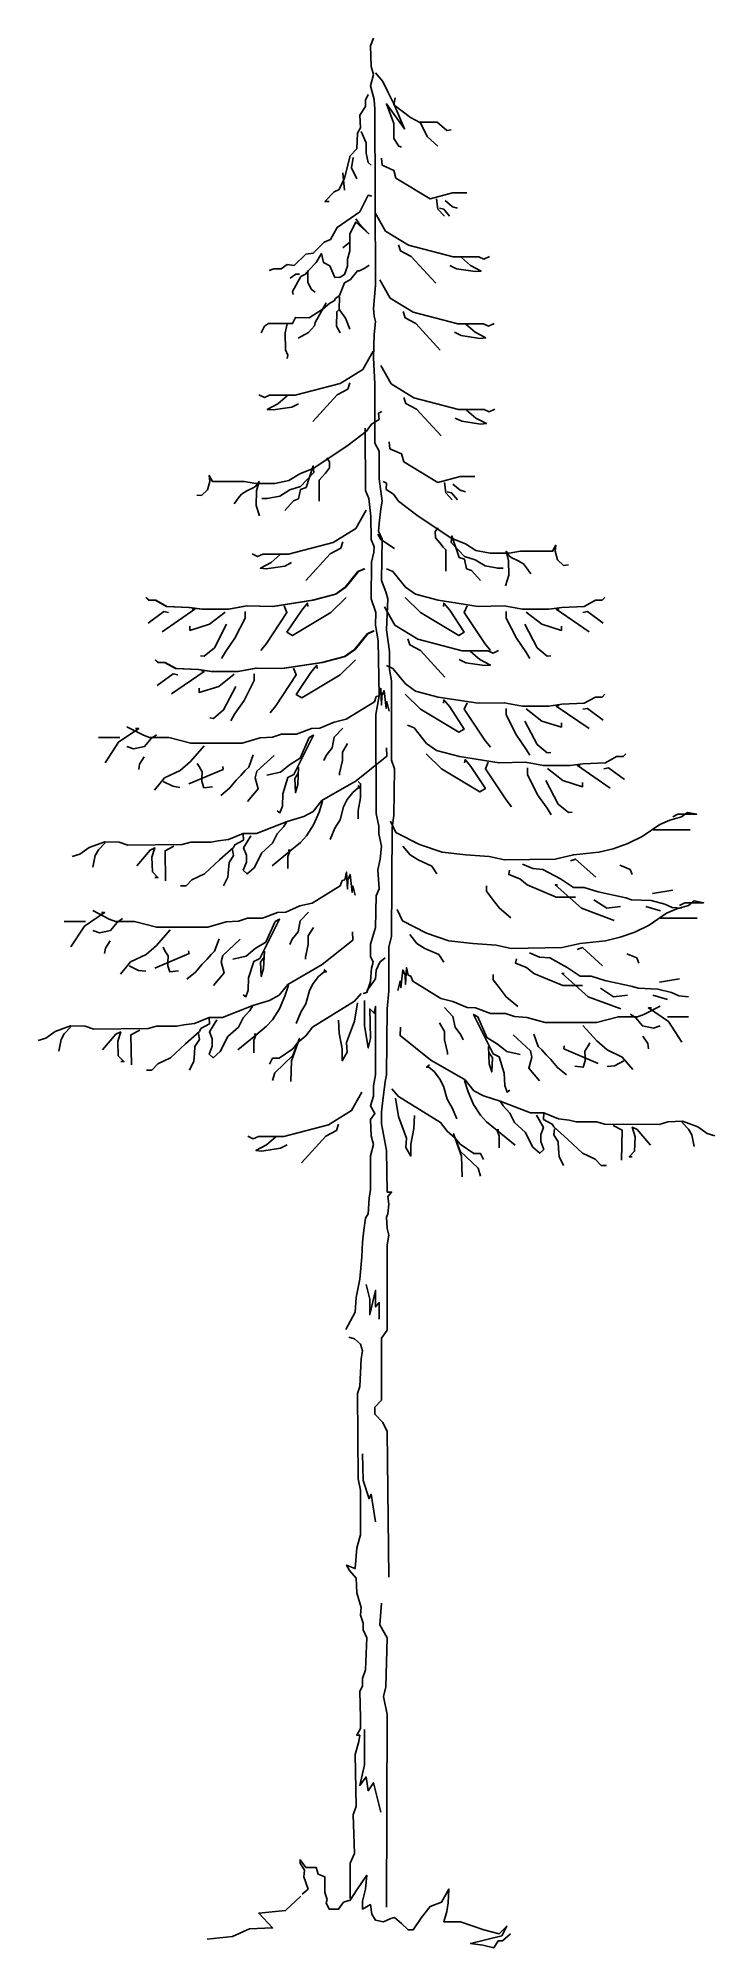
# Model space of a CAD drawing. Extents: x -2.2 to 2.4, y -0.1 to 13.
import ezdxf

# ---------------------------------------------------------------- set-up
doc = ezdxf.new("R2010")
doc.units = 0
doc.header["$LTSCALE"] = 100
doc.header["$MEASUREMENT"] = 0
doc.layers.add('P-ARVORE', color=2, linetype='CONTINUOUS')

msp = doc.modelspace()

# ---------------------------------------------------------------- linework, layer by layer
at = {"layer": 'P-ARVORE', "linetype": 'CONTINUOUS'}
for points in [[(0.054, 13.042), (0.034, 12.989), (0.039, 12.847), (0.054, 12.793), (0.034, 12.716), (0.059, 12.621), (0.064, 12.556), (0.069, 11.347), (0.054, 11.187), (0.059, 11.134), (0.069, 11.098), (0.059, 11.009), (0.054, 10.849), (0.064, 10.671), (0.064, 10.262), (0.094, 10.209), (0.094, 10.019), (0.114, 9.865), (0.104, 9.812), (0.094, 9.711), (0.089, 9.658), (0.114, 9.604), (0.109, 9.32), (0.139, 9.243), (0.154, 9.195), (0.144, 8.982), (0.164, 8.834), (0.164, 8.709), (0.179, 8.632), (0.179, 8.087), (0.199, 8.028), (0.194, 7.708), (0.184, 7.625), (0.179, 6.878), (0.159, 6.807), (0.159, 6.504), (0.149, 6.38), (0.144, 5.929), (0.134, 5.882), (0.119, 5.752), (0.109, 5.674), (0.109, 5.592), (0.144, 5.408), (0.149, 5.123), (0.179, 5.123), (0.154, 5.094), (0.159, 5.04), (0.154, 4.975), (0.144, 4.951), (0.149, 4.874), (0.159, 4.827), (0.149, 4.762), (0.149, 4.175), (0.109, 4.121), (0.109, 3.695), (0.064, 3.647), (0.064, 3.6), (0.119, 3.541), (0.149, 3.481), (0.159, 2.48)], [(0.069, 12.805), (0.119, 12.746), (0.154, 12.675), (0.194, 12.592), (0.268, 12.42), (0.144, 12.592), (0.194, 12.456), (0.194, 12.355), (0.228, 12.301), (0.248, 12.295)], [(0.019, 12.657), (-0.001, 12.616), (-0.001, 12.574), (-0.04, 12.515), (-0.035, 12.426), (-0.055, 12.39), (-0.06, 12.284), (-0.105, 12.236), (-0.145, 12.082), (-0.18, 12.005), (-0.215, 11.987), (-0.279, 11.922), (-0.25, 11.922)], [(0.204, 12.633), (0.194, 12.586), (0.308, 12.497), (0.378, 12.461), (0.423, 12.367), (0.497, 12.301)], [(0.373, 12.467), (0.492, 12.467), (0.557, 12.408), (0.587, 12.414)], [(-0.03, 12.402), (0.004, 12.325), (0.004, 12.254), (0.019, 12.189), (0.039, 12.171)], [(-0.06, 12.076), (-0.095, 12.153), (-0.085, 12.224)], [(0.109, 12.218), (0.114, 12.171), (0.194, 12.135), (0.209, 12.082), (0.443, 11.94), (0.597, 11.981), (0.696, 11.981)], [(-0.145, 11.999), (-0.155, 12.118)], [(0.044, 11.958), (0.019, 11.964), (-0.04, 11.851), (-0.195, 11.744), (-0.24, 11.661), (-0.284, 11.643), (-0.359, 11.566), (-0.409, 11.56), (-0.489, 11.483), (-0.538, 11.489), (-0.578, 11.46), (-0.628, 11.46), (-0.662, 11.449)], [(0.487, 11.94), (0.497, 11.869), (0.542, 11.821)], [(0.547, 11.928), (0.597, 11.886), (0.632, 11.875)], [(-0.497, 11.284), (-0.5, 11.303), (-0.443, 11.406), (-0.411, 11.422), (-0.392, 11.448), (-0.338, 11.503), (-0.302, 11.564), (-0.289, 11.503), (-0.245, 11.481), (-0.21, 11.4), (-0.175, 11.403), (-0.143, 11.42), (-0.124, 11.477), (-0.124, 11.526), (-0.107, 11.584), (-0.107, 11.7), (-0.067, 11.78), (0.023, 11.7), (-0.045, 11.774), (-0.067, 11.803)], [(0.067, 11.844), (0.138, 11.718), (0.295, 11.621), (0.601, 11.541), (0.777, 11.541), (0.812, 11.525), (0.85, 11.544)], [(0.507, 11.875), (0.537, 11.869), (0.577, 11.821)], [(-0.107, 11.642), (-0.156, 11.603)], [(0.227, 11.624), (0.241, 11.582), (0.314, 11.544), (0.482, 11.36)], [(0.579, 11.483), (0.625, 11.46), (0.753, 11.441), (0.793, 11.444), (0.72, 11.483), (0.658, 11.537)], [(0.025, 11.484), (-0.004, 11.465), (-0.042, 11.445), (-0.056, 11.445), (-0.102, 11.387), (-0.145, 11.364), (-0.178, 11.277), (-0.207, 11.255), (-0.216, 11.239), (-0.245, 11.223), (-0.291, 11.184), (-0.386, 11.123), (-0.481, 11.126), (-0.5, 11.084), (-0.665, 11.084), (-0.692, 11.065), (-0.717, 11.02)], [(-0.518, 11.395), (-0.479, 11.424), (-0.454, 11.424)], [(-0.346, 11.3), (-0.373, 11.32), (-0.395, 11.368), (-0.395, 11.442)], [(0.099, 11.385), (0.17, 11.259), (0.326, 11.162), (0.633, 11.082), (0.809, 11.082), (0.844, 11.066), (0.882, 11.085)], [(-0.27, 11.226), (-0.346, 11.091), (-0.351, 11.068), (-0.392, 11.023), (-0.462, 10.984)], [(-0.175, 11.02), (-0.2, 11.065), (-0.197, 11.165), (-0.181, 11.181), (-0.178, 11.268)], [(-0.178, 11.178), (-0.137, 11.12), (-0.108, 11.045)], [(0.259, 11.166), (0.272, 11.124), (0.345, 11.085), (0.513, 10.901)], [(-0.538, 10.843), (-0.533, 10.868), (-0.549, 10.904), (-0.552, 11.02), (-0.538, 11.081)], [(0.611, 11.024), (0.657, 11.002), (0.784, 10.982), (0.825, 10.985), (0.752, 11.024), (0.689, 11.079)], [(0.052, 10.895), (-0.019, 10.769), (-0.175, 10.672), (-0.482, 10.592), (-0.658, 10.592), (-0.693, 10.576), (-0.731, 10.595)], [(0.104, 10.796), (0.175, 10.671), (0.331, 10.574), (0.638, 10.494), (0.814, 10.494), (0.849, 10.477), (0.887, 10.497)], [(-0.108, 10.676), (-0.121, 10.634), (-0.194, 10.595), (-0.362, 10.411)], [(-0.46, 10.534), (-0.506, 10.511), (-0.633, 10.492), (-0.674, 10.495), (-0.601, 10.534), (-0.538, 10.589)], [(0.264, 10.577), (0.277, 10.535), (0.35, 10.497), (0.518, 10.313)], [(0.616, 10.435), (0.662, 10.413), (0.789, 10.393), (0.83, 10.397), (0.757, 10.435), (0.694, 10.49)], [(0.112, 10.481), (0.09, 10.468), (0.093, 10.426), (0.041, 10.394), (0.006, 10.345), (-0.118, 10.249), (-0.354, 10.091), (-0.451, 10.052), (-0.525, 10.007), (-0.622, 9.987), (-0.752, 9.987), (-0.831, 10.001), (-1.05, 10.001), (-1.072, 10.042), (-1.069, 10.001), (-1.085, 9.942), (-1.126, 9.904), (-1.158, 9.907)], [(-0.002, 10.365), (0.001, 9.939), (0.023, 9.884), (0.036, 9.759), (0.039, 9.601), (0.06, 9.552), (0.057, 9.514), (0.041, 9.446), (0.039, 9.194), (0.071, 9.101), (0.069, 9.014), (0.087, 8.907), (0.093, 8.53), (0.071, 8.401)], [(0.162, 10.272), (0.167, 10.225), (0.247, 10.189), (0.262, 10.136), (0.496, 9.994), (0.65, 10.035), (0.75, 10.035)], [(-0.711, 9.884), (-0.674, 9.884), (-0.587, 9.9), (-0.519, 9.942), (-0.446, 9.965), (-0.354, 10.062), (-0.359, 10.107), (-0.408, 9.959), (-0.446, 9.946), (-0.46, 9.881), (-0.495, 9.868), (-0.554, 9.801)], [(-0.319, 9.865), (-0.319, 10.01), (-0.3, 10.029), (-0.275, 10.058), (-0.248, 10.094), (-0.246, 10.136), (-0.265, 10.162)], [(-0.901, 9.846), (-0.871, 9.888), (-0.85, 9.914), (-0.814, 9.936), (-0.766, 9.959), (-0.752, 9.968), (-0.73, 10.001), (-0.747, 9.936), (-0.75, 9.836), (-0.728, 9.765)], [(0.121, 10.001), (0.143, 9.988), (0.141, 9.946), (0.192, 9.914), (0.227, 9.866), (0.352, 9.769), (0.587, 9.611), (0.685, 9.572), (0.758, 9.527), (0.856, 9.508), (0.985, 9.508), (1.064, 9.521), (1.283, 9.521), (1.305, 9.562), (1.302, 9.521), (1.318, 9.463), (1.359, 9.424), (1.392, 9.427)], [(0.541, 9.994), (0.551, 9.923), (0.595, 9.875)], [(0.6, 9.982), (0.65, 9.941), (0.685, 9.929)], [(0.561, 9.929), (0.59, 9.923), (0.63, 9.875)], [(0.005, 9.804), (-0.066, 9.678), (-0.223, 9.581), (-0.529, 9.501), (-0.705, 9.501), (-0.74, 9.485), (-0.778, 9.504)], [(-0.155, 9.585), (-0.169, 9.543), (-0.242, 9.504), (-0.41, 9.32)], [(0.085, 9.639), (0.106, 9.601), (0.198, 9.54)], [(0.552, 9.385), (0.552, 9.531), (0.533, 9.55), (0.509, 9.579), (0.481, 9.614), (0.479, 9.656), (0.498, 9.682)], [(0.945, 9.404), (0.907, 9.404), (0.82, 9.421), (0.752, 9.463), (0.679, 9.485), (0.587, 9.582), (0.593, 9.627), (0.642, 9.479), (0.679, 9.466), (0.693, 9.401), (0.728, 9.388), (0.788, 9.321)], [(-0.507, 9.443), (-0.553, 9.42), (-0.681, 9.401), (-0.721, 9.404), (-0.648, 9.443), (-0.586, 9.498)], [(1.134, 9.366), (1.104, 9.408), (1.083, 9.434), (1.048, 9.456), (0.999, 9.479), (0.985, 9.489), (0.964, 9.521), (0.98, 9.456), (0.983, 9.356), (0.961, 9.285)], [(-0.009, 9.401), (-0.052, 9.382), (-0.139, 9.275), (-0.207, 9.227), (-0.364, 9.185), (-0.637, 9.143), (-0.816, 9.146), (-0.941, 9.123), (-1.122, 9.123), (-1.212, 9.136), (-1.366, 9.143), (-1.442, 9.185), (-1.488, 9.185), (-1.507, 9.204)], [(-0.005, 9.401), (-0.048, 9.382), (-0.135, 9.275), (-0.203, 9.227), (-0.36, 9.185), (-0.633, 9.143), (-0.812, 9.146), (-0.937, 9.123), (-1.118, 9.123), (-1.208, 9.136), (-1.362, 9.143), (-1.438, 9.185), (-1.484, 9.185), (-1.503, 9.204)], [(0.144, 9.401), (0.188, 9.382), (0.274, 9.275), (0.342, 9.227), (0.499, 9.185), (0.772, 9.143), (0.952, 9.146), (1.076, 9.123), (1.257, 9.123), (1.347, 9.136), (1.501, 9.143), (1.577, 9.185), (1.623, 9.185), (1.642, 9.204)], [(-0.395, 9.143), (-0.398, 9.166), (-0.438, 9.117), (-0.539, 8.966), (-0.501, 8.943), (-0.238, 9.101), (-0.132, 9.204)], [(0.535, 9.143), (0.537, 9.166), (0.578, 9.117), (0.678, 8.966), (0.64, 8.943), (0.377, 9.101), (0.272, 9.204)], [(-1.492, 9.027), (-1.384, 9.107), (-1.351, 9.101)], [(-1.394, 8.969), (-1.17, 9.123), (-1.189, 9.127)], [(-1.205, 9.008), (-1.205, 8.978), (-1.07, 9.02), (-0.964, 9.104)], [(-0.988, 8.785), (-0.961, 8.83), (-0.896, 8.924), (-0.826, 9.062), (-0.826, 9.107)], [(-0.718, 8.84), (-0.679, 8.888), (-0.539, 9.101), (-0.558, 9.146)], [(0.131, 9.139), (0.201, 9.014), (0.358, 8.917), (0.664, 8.837), (0.84, 8.837), (0.876, 8.821), (0.913, 8.84)], [(0.857, 8.84), (0.819, 8.888), (0.678, 9.101), (0.697, 9.146)], [(1.128, 8.785), (1.101, 8.83), (1.036, 8.924), (0.965, 9.062), (0.965, 9.107)], [(1.344, 9.008), (1.344, 8.978), (1.209, 9.02), (1.103, 9.104)], [(1.534, 8.969), (1.309, 9.123), (1.328, 9.127)], [(1.631, 9.027), (1.523, 9.107), (1.49, 9.101)], [(0.054, 8.974), (0.011, 8.955), (-0.076, 8.848), (-0.144, 8.8), (-0.3, 8.758), (-0.574, 8.716), (-0.753, 8.719), (-0.877, 8.697), (-1.059, 8.697), (-1.148, 8.709), (-1.303, 8.716), (-1.379, 8.758), (-1.425, 8.758), (-1.444, 8.777)], [(0.059, 8.974), (0.015, 8.955), (-0.072, 8.848), (-0.139, 8.8), (-0.296, 8.758), (-0.57, 8.716), (-0.749, 8.719), (-0.873, 8.697), (-1.055, 8.697), (-1.144, 8.709), (-1.299, 8.716), (-1.374, 8.758), (-1.421, 8.758), (-1.44, 8.777)], [(-1.132, 8.804), (-1.107, 8.801), (-1.037, 8.859), (-0.953, 9.02)], [(0.29, 8.92), (0.304, 8.878), (0.377, 8.84), (0.545, 8.656)], [(1.271, 8.804), (1.247, 8.801), (1.177, 8.859), (1.093, 9.02)], [(0.643, 8.779), (0.689, 8.756), (0.816, 8.737), (0.857, 8.74), (0.784, 8.779), (0.721, 8.833)], [(-1.429, 8.6), (-1.32, 8.68), (-1.288, 8.674)], [(-1.331, 8.542), (-1.107, 8.697), (-1.125, 8.7)], [(-1.141, 8.581), (-1.141, 8.551), (-1.006, 8.593), (-0.9, 8.677)], [(-0.925, 8.358), (-0.898, 8.403), (-0.833, 8.497), (-0.763, 8.635), (-0.763, 8.68)], [(-0.654, 8.413), (-0.616, 8.461), (-0.475, 8.674), (-0.495, 8.719)], [(-0.332, 8.716), (-0.335, 8.739), (-0.375, 8.69), (-0.475, 8.539), (-0.437, 8.516), (-0.175, 8.674), (-0.069, 8.777)], [(0.144, 8.737), (0.188, 8.717), (0.274, 8.611), (0.342, 8.562), (0.499, 8.52), (0.772, 8.479), (0.952, 8.482), (1.076, 8.459), (1.257, 8.459), (1.347, 8.472), (1.501, 8.479), (1.577, 8.52), (1.623, 8.52), (1.642, 8.54)], [(0.163, 8.423), (0.147, 8.488), (0.142, 8.443), (0.128, 8.565), (0.112, 8.53), (0.11, 8.465), (0.104, 8.581), (0.093, 8.53), (0.074, 8.524), (0.061, 8.488), (-0.132, 8.369), (-0.216, 8.349), (-0.313, 8.307), (-0.37, 8.304), (-0.473, 8.265), (-0.576, 8.265), (-0.638, 8.246), (-0.722, 8.24), (-0.847, 8.204), (-1.199, 8.204), (-1.35, 8.243), (-1.481, 8.243), (-1.524, 8.259), (-1.638, 8.317)], [(-1.069, 8.377), (-1.044, 8.374), (-0.974, 8.432), (-0.89, 8.593)], [(0.535, 8.479), (0.537, 8.501), (0.578, 8.453), (0.678, 8.301), (0.64, 8.279), (0.377, 8.437), (0.272, 8.54)], [(0.071, 8.403), (0.072, 7.721), (0.091, 7.634), (0.091, 7.582), (0.11, 7.498), (0.101, 7.408), (0.085, 7.334), (0.093, 7.204), (0.074, 7.156), (0.069, 6.94), (0.034, 6.824), (0.034, 6.74), (0.052, 6.702), (0.042, 6.66), (0.034, 6.569), (0.009, 6.492), (-0.015, 6.486)], [(0.857, 8.176), (0.819, 8.224), (0.678, 8.437), (0.697, 8.482)], [(1.128, 8.121), (1.101, 8.166), (1.036, 8.259), (0.965, 8.398), (0.965, 8.443)], [(1.344, 8.343), (1.344, 8.314), (1.209, 8.356), (1.103, 8.44)], [(1.534, 8.305), (1.309, 8.459), (1.328, 8.463)], [(1.631, 8.363), (1.523, 8.443), (1.49, 8.437)], [(-1.578, 8.304), (-1.556, 8.304), (-1.695, 8.211), (-1.787, 8.069)], [(-1.638, 8.182), (-1.592, 8.166), (-1.516, 8.182), (-1.47, 8.237), (-1.434, 8.262)], [(-0.676, 7.985), (-0.584, 8.004), (-0.522, 8.056), (-0.449, 8.101), (-0.386, 8.243), (-0.356, 8.259), (-0.492, 7.988), (-0.532, 7.969), (-0.568, 7.856), (-0.57, 7.772), (-0.587, 7.727), (-0.605, 7.74)], [(-0.286, 8.085), (-0.27, 8.12), (-0.229, 8.172), (-0.215, 8.246), (-0.156, 8.307)], [(0.289, 8.328), (0.333, 8.309), (0.419, 8.202), (0.487, 8.154), (0.644, 8.112), (0.918, 8.07), (1.097, 8.073), (1.221, 8.05), (1.403, 8.05), (1.492, 8.063), (1.647, 8.07), (1.722, 8.112), (1.768, 8.112), (1.787, 8.131)], [(1.271, 8.14), (1.247, 8.137), (1.177, 8.195), (1.093, 8.356)], [(0.145, 8.172), (0.147, 8.114), (-0.064, 7.946), (-0.3, 7.811), (-0.359, 7.736), (-0.424, 7.701), (-0.538, 7.666), (-0.747, 7.585), (-0.839, 7.585), (-0.939, 7.543), (-1.012, 7.533), (-1.061, 7.524), (-1.199, 7.524), (-1.258, 7.508), (-1.63, 7.504), (-1.689, 7.524), (-1.789, 7.527), (-1.895, 7.488), (-1.96, 7.443), (-2.012, 7.427)], [(-1.686, 8.243), (-1.833, 8.243)], [(-1.107, 8.185), (-1.201, 8.079), (-1.272, 8.017), (-1.378, 7.966), (-1.448, 7.882)], [(-0.123, 8.201), (-0.159, 8.143), (-0.159, 8.085), (-0.178, 7.998), (-0.178, 7.985)], [(0.68, 8.07), (0.683, 8.092), (0.723, 8.044), (0.823, 7.892), (0.785, 7.87), (0.522, 8.028), (0.417, 8.131)], [(-1.518, 8.111), (-1.551, 8.059), (-1.556, 8.024)], [(-1.212, 7.924), (-0.977, 8.024), (-0.98, 8.043)], [(-1.155, 8.065), (-1.142, 8.043), (-1.12, 8.008), (-1.123, 7.959), (-1.123, 7.94), (-1.109, 7.898), (-1.05, 7.905)], [(-0.993, 7.846), (-0.933, 7.895), (-0.887, 7.95), (-0.855, 7.982), (-0.825, 8.017), (-0.801, 8.04), (-0.771, 8.124)], [(-0.627, 8.12), (-0.746, 8.011), (-0.757, 7.966), (-0.736, 7.891), (-0.809, 7.804)], [(-0.459, 8.04), (-0.465, 7.921), (-0.481, 7.865), (-0.486, 7.962), (-0.462, 7.998)], [(1.002, 7.767), (0.964, 7.815), (0.823, 8.028), (0.842, 8.073)], [(1.273, 7.712), (1.246, 7.757), (1.181, 7.85), (1.111, 7.989), (1.111, 8.034)], [(1.489, 7.934), (1.489, 7.905), (1.354, 7.947), (1.248, 8.031)], [(1.679, 7.896), (1.454, 8.05), (1.473, 8.054)], [(1.776, 7.954), (1.668, 8.034), (1.635, 8.028)], [(-1.388, 7.94), (-1.323, 7.908), (-1.299, 7.905), (-1.274, 7.901)], [(-0.242, 7.542), (-0.21, 7.62), (-0.175, 7.678), (-0.15, 7.768), (-0.126, 7.817), (-0.088, 7.865), (-0.05, 7.897), (-0.034, 7.897), (-0.053, 7.913)], [(-0.05, 7.942), (-0.034, 7.926), (-0.034, 7.829), (-0.05, 7.742), (-0.05, 7.684)], [(1.417, 7.731), (1.392, 7.728), (1.322, 7.786), (1.238, 7.947)], [(-0.641, 7.362), (-0.519, 7.462), (-0.446, 7.523), (-0.405, 7.568), (-0.357, 7.643), (-0.319, 7.73), (-0.294, 7.807)], [(-0.787, 7.568), (-0.836, 7.485), (-0.817, 7.436), (-0.817, 7.388), (-0.839, 7.333), (-0.812, 7.307), (-0.763, 7.349), (-0.711, 7.452), (-0.638, 7.517), (-0.606, 7.581), (-0.56, 7.633), (-0.541, 7.662)], [(0.172, 7.669), (0.207, 7.592), (0.371, 7.509), (0.525, 7.456), (0.689, 7.438), (0.849, 7.426), (0.953, 7.403), (1.302, 7.409), (1.426, 7.438), (1.601, 7.456), (1.7, 7.48), (1.8, 7.515), (1.899, 7.563), (2.019, 7.646), (2.089, 7.675), (2.168, 7.699), (2.208, 7.729), (2.273, 7.717), (2.143, 7.717), (2.108, 7.699)], [(1.974, 7.61), (2.228, 7.61)], [(-1.787, 7.52), (-1.833, 7.472), (-1.854, 7.433), (-1.871, 7.353)], [(-1.57, 7.362), (-1.478, 7.469), (-1.445, 7.485), (-1.465, 7.421), (-1.462, 7.32), (-1.424, 7.282), (-1.445, 7.282)], [(-1.372, 7.259), (-1.375, 7.466), (-1.316, 7.498)], [(-1.269, 7.224), (-1.231, 7.224), (-1.191, 7.266), (-1.104, 7.307), (-1.001, 7.404), (-0.906, 7.488), (-0.896, 7.507), (-0.836, 7.539), (-0.839, 7.581)], [(-0.912, 7.475), (-0.906, 7.433), (-0.936, 7.385), (-0.939, 7.336), (-0.944, 7.285), (-0.974, 7.224)], [(0.49, 7.308), (0.455, 7.361), (0.361, 7.403), (0.306, 7.438), (0.256, 7.498)], [(-0.533, 7.343), (-0.533, 7.426), (-0.516, 7.469), (-0.53, 7.469)], [(1.078, 7.373), (1.148, 7.343), (1.217, 7.337), (1.337, 7.272), (1.426, 7.213), (1.501, 7.213), (1.596, 7.183), (1.785, 7.142), (1.825, 7.13), (1.959, 7.124), (2.054, 7.1), (2.103, 7.077), (2.168, 7.071)], [(1.406, 7.397), (1.441, 7.409), (1.581, 7.284)], [(1.745, 7.367), (1.815, 7.337), (1.83, 7.302)], [(-0.071, 7.161), (-0.087, 7.225), (-0.092, 7.18), (-0.106, 7.303), (-0.122, 7.267), (-0.124, 7.203), (-0.13, 7.319), (-0.141, 7.267), (-0.16, 7.261), (-0.173, 7.225), (-0.366, 7.106), (-0.45, 7.087), (-0.547, 7.045), (-0.604, 7.041), (-0.707, 7.003), (-0.81, 7.003), (-0.872, 6.983), (-0.956, 6.977), (-1.081, 6.942), (-1.433, 6.942), (-1.584, 6.98), (-1.715, 6.98), (-1.758, 6.996), (-1.871, 7.055)], [(0.829, 7.225), (0.829, 7.189), (0.869, 7.136), (0.919, 7.071), (0.998, 7.006)], [(1.441, 7.148), (1.307, 7.148), (1.108, 7.231), (1.058, 7.272), (0.983, 7.302), (0.988, 7.332)], [(1.705, 6.988), (1.481, 7.071), (1.302, 7.231), (1.317, 7.231)], [(0.218, 7.062), (0.253, 6.984), (0.418, 6.901), (0.572, 6.848), (0.736, 6.83), (0.896, 6.818), (1, 6.795), (1.349, 6.801), (1.473, 6.83), (1.647, 6.848), (1.747, 6.872), (1.847, 6.907), (1.946, 6.955), (2.066, 7.038), (2.135, 7.067), (2.215, 7.091), (2.255, 7.121), (2.32, 7.109), (2.19, 7.109), (2.155, 7.091)], [(1.75, 7.083), (1.655, 7.071), (1.566, 7.13)], [(2.024, 7.053), (1.924, 7.083)], [(2.108, 7.195), (1.969, 7.172)], [(-1.92, 6.98), (-2.067, 6.98)], [(-1.812, 7.041), (-1.79, 7.041), (-1.929, 6.948), (-2.021, 6.806)], [(-1.871, 6.919), (-1.825, 6.903), (-1.75, 6.919), (-1.704, 6.974), (-1.668, 7)], [(-0.91, 6.722), (-0.818, 6.742), (-0.756, 6.794), (-0.683, 6.839), (-0.62, 6.98), (-0.59, 6.996), (-0.726, 6.726), (-0.766, 6.706), (-0.802, 6.594), (-0.804, 6.509), (-0.821, 6.464), (-0.839, 6.477)], [(-0.52, 6.822), (-0.504, 6.858), (-0.463, 6.909), (-0.449, 6.984), (-0.39, 7.045)], [(2.021, 7.002), (2.275, 7.002)], [(-0.089, 6.909), (-0.087, 6.851), (-0.298, 6.684), (-0.533, 6.548), (-0.593, 6.474), (-0.658, 6.439), (-0.772, 6.403), (-0.981, 6.322), (-1.073, 6.322), (-1.173, 6.281), (-1.246, 6.271), (-1.295, 6.261), (-1.433, 6.261), (-1.492, 6.245), (-1.864, 6.242), (-1.923, 6.261), (-2.023, 6.264), (-2.129, 6.225), (-2.194, 6.18), (-2.246, 6.164)], [(-1.752, 6.848), (-1.785, 6.797), (-1.79, 6.761)], [(-1.34, 6.922), (-1.435, 6.816), (-1.506, 6.754), (-1.612, 6.703), (-1.682, 6.619)], [(-1.227, 6.584), (-1.167, 6.632), (-1.121, 6.687), (-1.089, 6.719), (-1.059, 6.754), (-1.035, 6.777), (-1.005, 6.861)], [(-0.861, 6.858), (-0.98, 6.748), (-0.991, 6.703), (-0.97, 6.629), (-1.043, 6.542)], [(-0.357, 6.938), (-0.393, 6.881), (-0.393, 6.822), (-0.412, 6.735), (-0.412, 6.722)], [(0.537, 6.7), (0.502, 6.753), (0.408, 6.795), (0.353, 6.83), (0.303, 6.89)], [(-1.446, 6.661), (-1.211, 6.761), (-1.214, 6.78)], [(-1.389, 6.803), (-1.376, 6.78), (-1.354, 6.745), (-1.357, 6.697), (-1.357, 6.677), (-1.343, 6.635), (-1.284, 6.642)], [(-0.693, 6.777), (-0.699, 6.658), (-0.715, 6.603), (-0.72, 6.7), (-0.696, 6.735)], [(0.009, 6.504), (0.069, 6.587), (0.074, 6.647), (0.099, 6.7), (0.134, 6.73)], [(1.488, 6.54), (1.354, 6.54), (1.154, 6.623), (1.105, 6.664), (1.03, 6.694), (1.035, 6.724)], [(1.125, 6.765), (1.194, 6.736), (1.264, 6.73), (1.384, 6.664), (1.473, 6.605), (1.548, 6.605), (1.642, 6.575), (1.832, 6.534), (1.871, 6.522), (2.006, 6.516), (2.1, 6.492), (2.15, 6.469), (2.215, 6.463)], [(1.453, 6.789), (1.488, 6.801), (1.627, 6.676)], [(1.792, 6.759), (1.861, 6.73), (1.876, 6.694)], [(-1.622, 6.677), (-1.557, 6.645), (-1.533, 6.642), (-1.508, 6.639)], [(-0.476, 6.28), (-0.444, 6.357), (-0.409, 6.415), (-0.384, 6.506), (-0.36, 6.554), (-0.322, 6.602), (-0.284, 6.635), (-0.268, 6.635), (-0.287, 6.651)], [(0.221, 6.506), (0.237, 6.571), (0.243, 6.526), (0.256, 6.648), (0.273, 6.613), (0.275, 6.548), (0.281, 6.664), (0.292, 6.613), (0.311, 6.606), (0.324, 6.571), (0.516, 6.451), (0.6, 6.432), (0.698, 6.39), (0.755, 6.387), (0.858, 6.348), (0.961, 6.348), (1.023, 6.329), (1.107, 6.322), (1.232, 6.287), (1.584, 6.287), (1.735, 6.326), (1.865, 6.326), (1.909, 6.342), (2.022, 6.4)], [(0.876, 6.617), (0.876, 6.581), (0.916, 6.528), (0.965, 6.463), (1.045, 6.398)], [(1.752, 6.38), (1.528, 6.463), (1.349, 6.623), (1.364, 6.623)], [(2.155, 6.587), (2.016, 6.564)], [(-0.875, 6.099), (-0.753, 6.2), (-0.68, 6.261), (-0.639, 6.306), (-0.591, 6.38), (-0.553, 6.467), (-0.528, 6.544)], [(-0.658, 6.001), (-0.638, 6.042), (-0.593, 6.042), (-0.498, 6.107), (-0.464, 6.149), (-0.409, 6.196), (-0.364, 6.255), (-0.075, 6.433), (-0.03, 6.487)], [(-0.135, 4.181), (-0.07, 4.299), (-0.065, 4.4), (-0.04, 4.525), (-0.025, 4.679), (-0.021, 4.779), (-0.011, 4.862), (-0.001, 4.945), (0.019, 4.975), (0.024, 5.082), (0.034, 5.141), (0.034, 5.372), (0.054, 5.449), (0.039, 5.509), (0.034, 5.621), (0.064, 5.663), (0.034, 5.716), (0.054, 5.781), (0.054, 5.852), (0.069, 5.929), (0.069, 6.255), (0.069, 6.38), (0.069, 6.398), (0.059, 6.35), (0.029, 6.38), (0.034, 6.178), (0.019, 6.113), (-0.006, 6.267), (-0.006, 6.439)], [(1.797, 6.475), (1.702, 6.463), (1.613, 6.522)], [(2.071, 6.445), (1.971, 6.475)], [(-1.503, 5.961), (-1.465, 5.961), (-1.425, 6.003), (-1.338, 6.045), (-1.235, 6.141), (-1.14, 6.225), (-1.13, 6.245), (-1.07, 6.277), (-1.073, 6.319)], [(-1.021, 6.306), (-1.07, 6.222), (-1.051, 6.174), (-1.051, 6.125), (-1.073, 6.07), (-1.046, 6.045), (-0.997, 6.087), (-0.945, 6.19), (-0.872, 6.254), (-0.84, 6.319), (-0.794, 6.37), (-0.775, 6.4)], [(-0.185, 6.303), (-0.18, 6.214), (-0.16, 6.107), (-0.16, 6.024), (-0.125, 6.083), (-0.13, 6.149), (-0.075, 6.297), (-0.055, 6.421)], [(0.671, 6.168), (0.654, 6.203), (0.614, 6.255), (0.6, 6.329), (0.541, 6.39)], [(1.061, 6.068), (0.969, 6.087), (0.906, 6.139), (0.833, 6.184), (0.771, 6.326), (0.741, 6.342), (0.876, 6.071), (0.917, 6.051), (0.952, 5.939), (0.955, 5.855), (0.971, 5.81), (0.99, 5.823)], [(2.022, 6.265), (1.976, 6.248), (1.9, 6.265), (1.854, 6.319), (1.819, 6.345)], [(1.963, 6.387), (1.941, 6.387), (2.079, 6.293), (2.171, 6.152)], [(2.071, 6.326), (2.217, 6.326)], [(-2.021, 6.258), (-2.067, 6.209), (-2.088, 6.171), (-2.105, 6.09)], [(-1.804, 6.1), (-1.712, 6.206), (-1.679, 6.222), (-1.699, 6.158), (-1.696, 6.058), (-1.658, 6.019), (-1.679, 6.019)], [(-1.606, 5.997), (-1.609, 6.203), (-1.549, 6.235)], [(-1.146, 6.212), (-1.14, 6.17), (-1.17, 6.122), (-1.173, 6.074), (-1.178, 6.022), (-1.208, 5.961)], [(-0.767, 6.08), (-0.767, 6.164), (-0.75, 6.206), (-0.764, 6.206)], [(-0.638, 5.888), (-0.623, 5.941), (-0.498, 6.06), (-0.454, 6.178), (-0.508, 6.024), (-0.513, 5.882)], [(0.24, 6.255), (0.237, 6.197), (0.449, 6.029), (0.684, 5.893), (0.744, 5.819), (0.809, 5.784), (0.923, 5.748), (1.131, 5.668), (1.223, 5.668), (1.324, 5.626), (1.397, 5.616), (1.446, 5.606), (1.584, 5.606), (1.643, 5.59), (2.014, 5.587), (2.074, 5.606), (2.174, 5.609), (2.28, 5.571), (2.345, 5.526), (2.396, 5.51)], [(0.508, 6.284), (0.543, 6.226), (0.543, 6.168), (0.562, 6.081), (0.562, 6.068)], [(1.012, 6.203), (1.131, 6.093), (1.142, 6.048), (1.12, 5.974), (1.194, 5.887)], [(1.378, 5.929), (1.318, 5.978), (1.272, 6.032), (1.24, 6.065), (1.21, 6.1), (1.185, 6.123), (1.155, 6.206)], [(1.491, 6.267), (1.586, 6.161), (1.657, 6.1), (1.762, 6.048), (1.833, 5.964)], [(1.903, 6.194), (1.936, 6.142), (1.941, 6.107)], [(0.844, 6.123), (0.849, 6.003), (0.866, 5.948), (0.871, 6.045), (0.847, 6.081)], [(1.597, 6.006), (1.361, 6.107), (1.364, 6.126)], [(1.54, 6.148), (1.527, 6.126), (1.505, 6.09), (1.508, 6.042), (1.508, 6.023), (1.494, 5.98), (1.435, 5.987)], [(0.627, 5.625), (0.595, 5.702), (0.56, 5.761), (0.535, 5.851), (0.511, 5.899), (0.473, 5.948), (0.435, 5.98), (0.419, 5.98), (0.438, 5.996)], [(1.773, 6.023), (1.708, 5.99), (1.684, 5.987), (1.659, 5.984)], [(-0.026, 5.808), (-0.096, 5.682), (-0.253, 5.585), (-0.56, 5.505), (-0.735, 5.505), (-0.771, 5.489), (-0.808, 5.508)], [(0.809, 5.346), (0.789, 5.387), (0.744, 5.387), (0.649, 5.453), (0.614, 5.494), (0.56, 5.541), (0.515, 5.601), (0.226, 5.779), (0.181, 5.832)], [(0.336, 5.648), (0.331, 5.559), (0.311, 5.453), (0.311, 5.37), (0.276, 5.429), (0.281, 5.494), (0.226, 5.642), (0.206, 5.767)], [(1.026, 5.445), (0.904, 5.545), (0.831, 5.606), (0.79, 5.651), (0.741, 5.725), (0.704, 5.812), (0.679, 5.89)], [(1.172, 5.651), (1.221, 5.567), (1.202, 5.519), (1.202, 5.471), (1.223, 5.416), (1.196, 5.39), (1.148, 5.432), (1.096, 5.535), (1.023, 5.6), (0.991, 5.664), (0.945, 5.716), (0.926, 5.745)], [(1.654, 5.306), (1.616, 5.306), (1.575, 5.348), (1.489, 5.39), (1.386, 5.487), (1.291, 5.571), (1.281, 5.59), (1.221, 5.622), (1.223, 5.664)], [(-0.185, 5.589), (-0.199, 5.547), (-0.272, 5.508), (-0.44, 5.324)], [(0.789, 5.233), (0.774, 5.287), (0.649, 5.405), (0.604, 5.524), (0.659, 5.37), (0.664, 5.227)], [(0.918, 5.426), (0.918, 5.509), (0.901, 5.551), (0.915, 5.551)], [(1.297, 5.558), (1.291, 5.516), (1.321, 5.468), (1.324, 5.419), (1.329, 5.367), (1.359, 5.306)], [(1.757, 5.342), (1.76, 5.548), (1.7, 5.581)], [(1.955, 5.445), (1.863, 5.552), (1.83, 5.568), (1.849, 5.503), (1.846, 5.403), (1.809, 5.364), (1.83, 5.364)], [(2.171, 5.603), (2.217, 5.555), (2.239, 5.516), (2.256, 5.435)], [(-0.538, 5.447), (-0.584, 5.424), (-0.711, 5.405), (-0.752, 5.408), (-0.679, 5.447), (-0.616, 5.502)], [(0.004, 4.489), (0.029, 4.388), (0.029, 4.282), (0.069, 4.448), (0.069, 4.335), (0.094, 4.365), (0.094, 4.252)], [(-0.105, 0.275), (-0.105, 0.518), (-0.075, 0.583), (-0.085, 0.85), (-0.065, 0.909), (-0.07, 1.264), (-0.045, 1.353), (-0.04, 1.395), (-0.06, 1.395), (-0.035, 1.442), (-0.035, 1.513), (-0.04, 1.697), (-0.021, 1.733), (-0.021, 1.786), (-0.001, 1.845), (0.009, 2.065), (-0.016, 2.118), (-0.016, 2.165), (-0.035, 2.219), (-0.03, 2.272), (-0.06, 2.373), (-0.065, 2.474), (-0.11, 2.527), (-0.13, 2.563), (-0.085, 2.545), (-0.07, 2.539), (-0.06, 2.681), (-0.035, 2.77), (-0.035, 3.078), (-0.05, 3.155), (-0.055, 3.742), (-0.04, 3.79), (-0.03, 3.979), (-0.021, 4.033), (-0.035, 4.08), (-0.075, 4.116), (-0.115, 4.127)], [(-0.021, 3.327), (-0.016, 3.143), (0.024, 3.019), (0.039, 3.049), (0.069, 2.859)], [(0.109, 2.302), (0.099, 2.154), (0.149, 2.065), (0.139, 1.727), (0.124, 1.662), (0.149, 1.537), (0.144, 0.215)], [(-0.006, 1.436), (-0.006, 1.193), (-0.04, 1.051), (0.004, 1.11), (0.019, 1.015), (0.054, 1.069), (0.104, 0.867)], [(-0.434, 0.304), (-0.394, 0.34), (-0.424, 0.423), (-0.419, 0.47), (-0.449, 0.518), (-0.449, 0.541), (-0.409, 0.488), (-0.339, 0.488), (-0.324, 0.441), (-0.279, 0.423), (-0.279, 0.316), (-0.264, 0.269), (-0.269, 0.245), (-0.25, 0.203), (-0.185, 0.203), (-0.15, 0.251), (-0.105, 0.263), (-0.06, 0.334), (0.009, 0.435), (-0.001, 0.34), (-0.021, 0.257), (-0.021, 0.203), (0.034, 0.233), (0.044, 0.168), (0.069, 0.126), (0.124, 0.115), (0.174, 0.138), (0.199, 0.144), (0.248, 0.103), (0.293, 0.061), (0.328, 0.061), (0.383, 0.144), (0.443, 0.221), (0.522, 0.251), (0.572, 0.34), (0.567, 0.245), (0.557, 0.186), (0.537, 0.115), (0.652, 0.115), (0.811, 0.061), (0.916, 0.032), (0.97, 0.085), (0.935, 0.02), (0.721, -0.034), (0.806, -0.046), (0.881, -0.063), (0.911, -0.016), (0.94, -0.016), (0.995, 0.032)], [(-0.444, 0.292), (-0.548, 0.192), (-0.732, 0.174), (-0.638, 0.073), (-0.797, 0.067), (-0.912, 0.014), (-1.086, -0.004)]]:
    msp.add_lwpolyline(points, dxfattribs=at)

doc.saveas('drawing.dxf')
